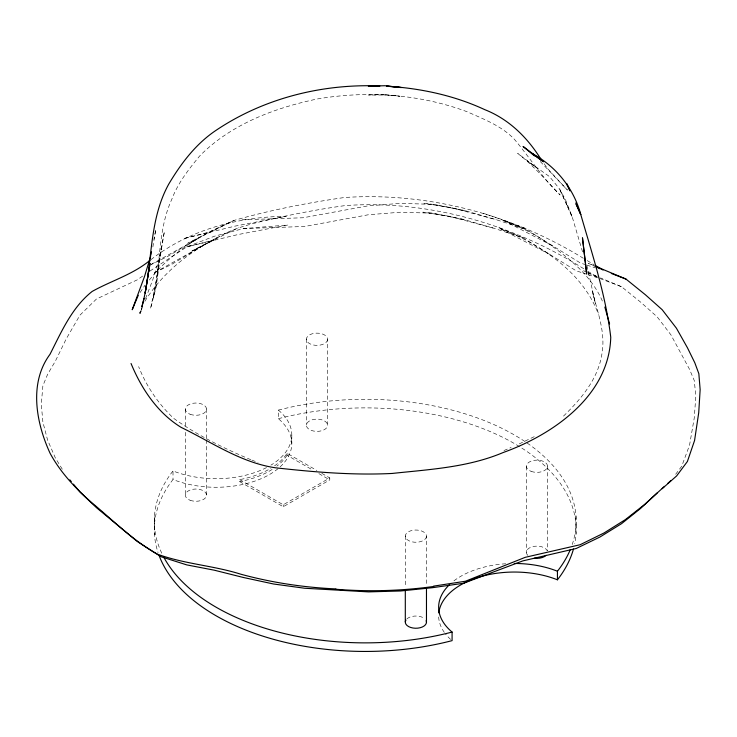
<?xml version="1.0" encoding="UTF-8"?>
<svg xmlns="http://www.w3.org/2000/svg" width="737" height="737" viewBox="0 0 737 737"><rect width="100%" height="100%" fill="white"/><g stroke="black" fill="none" stroke-linecap="round" stroke-linejoin="round"><path stroke-width="0.55" stroke-dasharray="3.69 2.76" d="M152.854 246.987L155.848 229.271L153.895 239.405M141.163 310.139L141.965 308.029M145.585 298.559L152.826 279.627L159.174 258.733L164.406 231.473L157.423 273.086L161.9 244.841L156.226 286.785L150.505 308.775L156.511 279.986L158.004 269.254L153.268 298.347C160.97 265.578 157.478 230.423 171.795 199.312C177.884 183.071 188.727 169.234 199.672 155.995C230.911 124.277 274.219 108.044 317.021 99.025C367.026 90.43 419.537 93.986 467.221 111.784C483.794 119.191 501.584 125.87 514.362 139.275C529.875 157.654 542.561 178.234 560.074 194.936L537.936 171.574L526.706 160.73L517.669 153.351L537.826 168.681L527.222 160.859L549.581 176.64L559.512 188.893L565.343 199.312L572.299 217.194L583.317 254.44M141.126 310.314L142.296 307.283M140.104 292.525L144.986 285.219M144.857 301.35C162.499 272.552 190.017 251.299 219.847 236.236C238.097 226.01 258.724 222.178 278.862 217.489C300.963 212.735 323.184 208.571 345.598 205.531C430.38 199.782 515.264 225.052 586.514 270.497M675.663 474.269L681.743 466.217L689.556 445.12L694.263 417.907L695.839 395.953L694.263 380.522L689.556 369.366L670.928 334.865L657.192 316.882L640.683 302.17L621.549 286.739L600.508 277.895M149.325 280.042C171.058 252.367 202.214 234.108 234.099 220.4C270.276 210.1 307.292 202.887 344.501 197.498C427.939 192.007 512.279 214.513 583.289 258.245M563.492 416.11C581.005 399.095 598.002 379.131 601.871 354.193C605.943 332.451 597.265 311.493 592.179 290.756L595.459 303.533L586.781 265.182M150.938 259.664C189.317 229.714 238.069 216.752 286.223 216.3L235.167 226.093L183.458 238.668L210.69 231.731L234.099 220.4L187.742 243.256L214.67 229.336M142.646 276.089L137.156 279.885L96.455 299.019L79.946 315.178L66.21 338.919L55.395 361.084L47.592 374.368L42.884 385.727L41.3 404.337L42.884 422.071L47.592 440.053L55.395 458.036L63.207 470.648M149.97 271.032L186.747 246.895L214.301 236.255L243.33 228.59L287.798 225.006L237.397 234.688L186.747 246.895L213.979 239.986L192.044 251.013L219.847 236.236M239.682 479.621L283.266 504.79L329.771 477.935L329.771 479.907L283.266 506.752L239.682 481.593L239.682 479.621A75.727 43.723 0 0 0 270.912 468.235M151.288 264.353L197.212 238.945L167.502 256.55L151.315 264.463M192.044 251.013L238.327 227.705M519.299 443.867L534.343 436.626M503.951 450.547L511.137 447.47M242.049 219.81L303.174 217.756L367.827 205.89L400.771 203.338L433.448 204.389L465.462 210.764L496.231 219.7L526.172 229.456L580.388 262.998L585.758 264.74M243.33 228.59L304.722 226.471L368.574 214.716L400.652 212.21L432.416 213.205L463.573 219.442L493.808 228.24L522.846 237.692L576.187 270.801L587.002 274.321M465.462 210.764L433.448 204.389L423.922 203.348L451.136 207.585L496.231 219.7M463.573 219.442L432.416 213.205L422.863 212.164L449.349 216.282L493.808 228.24M586.827 265.09L595.422 267.863M588.089 274.68L598.905 278.199M503.085 220.289L526.937 228.912M599.982 278.549L621.549 286.739M250.792 459.685C223.984 448.391 197.341 435.337 173.646 418.33C158.4 403.94 146.322 386.142 138.648 366.63M251.833 460.091L258.061 462.504M526.172 229.456L502.772 220.114L554.629 246.904M522.846 237.692L499.741 228.461L550.392 254.707M594.556 265.9L588.273 263.266L595.155 266.49M586.827 272.146L583.676 270.82L586.735 272.266M587.877 272.589L599.457 277.453M498.811 227.659C539.714 244.297 582.46 271.142 598.499 314.395M587.748 272.754L598.969 278.07M274.533 465.876A75.727 43.723 0 0 0 287.08 453.283L316.864 470.482M321.829 473.347L329.771 477.935M287.08 453.283L287.08 455.254L311.898 469.589M318.854 473.596L329.771 479.907M587.472 271.069L599.024 277.978M587.242 260.603L594.142 264.74M540.267 161.495L567.444 190.091L548.024 169.123L544.035 163.614M602.359 301.055C590.226 273.086 564.312 254.329 539.816 237.738A242.086 140.61 -0.1 0 0 482.717 213.159M575.975 516.057L575.975 524.624M576.002 525.638L576.002 534.205M547.536 466.005L547.536 550.861M526.365 466.484L526.365 552.483M426.474 536.379A10.594 6.117 0 0 1 410.242 541.317A10.594 6.117 0 0 1 410.951 530.732A10.594 6.117 0 0 1 426.474 536.379L426.474 585.685M405.304 535.9L405.304 587.5M327.578 339.49A10.594 6.117 0 0 1 311.346 344.428A10.594 6.117 0 0 1 312.055 333.843A10.594 6.117 0 0 1 327.578 339.49L327.578 425.489A10.594 6.117 0 0 1 311.346 430.426A10.594 6.117 0 0 1 312.055 419.841A10.594 6.117 0 0 1 327.578 425.489M306.408 339.02L306.408 425.019M291.806 435.06L291.806 443.637M283.266 504.79L283.266 506.752M572.188 544.579A210.929 121.78 0 0 0 496.259 425.654A210.929 121.78 0 0 0 278.365 410.113L278.365 418.69A75.727 43.723 0 0 1 269.622 474.462A75.727 43.723 0 0 1 173.011 479.511A210.929 121.78 0 0 0 158.068 552.593M206.517 408.915L206.517 438.727M206.517 439.869L206.517 494.914M185.346 409.385L185.346 427.736M185.346 432.324L185.346 495.384M266.554 467.571A75.727 43.723 0 0 1 173.011 470.934L173.011 479.511M154.448 516.536L154.448 525.112M154.475 526.117L154.475 534.693M278.365 418.69A210.929 121.78 0 0 1 489.69 431.348A210.929 121.78 0 0 1 574.74 543.749M161.772 553.229A210.929 121.78 0 0 1 173.011 470.934M278.365 410.113A75.727 43.723 0 0 1 270.912 465.13M450.657 639.403A75.727 43.723 0 0 1 445.645 634.133M444.31 632.355A75.727 43.723 0 0 1 438.672 616.887M453.946 580.839A75.727 43.723 0 0 1 506.383 563.722M287.08 455.254A75.727 43.723 0 0 1 276.826 466.153M272.137 469.441A75.727 43.723 0 0 1 239.682 481.593M527.922 555.449A10.594 6.117 0 0 1 532.869 546.605A10.594 6.117 0 0 1 547.241 550.788M406.861 618.942A10.594 6.117 0 0 1 424.53 618.601M202.85 245.633L171.804 264.316L153.471 273.28L202.85 245.633M384.318 94.566L368.574 95.036L385.976 94.999L399.924 96.234L384.318 94.566M567.324 205.789L559.512 188.893L572.299 217.194L567.324 205.789M531.119 471.348A10.594 6.117 0 0 0 547.527 466.613A10.594 6.117 0 0 0 532.206 460.782A10.594 6.117 0 0 0 531.119 471.348M190.1 414.258A10.594 6.117 0 0 0 206.507 409.514A10.594 6.117 0 0 0 191.187 403.683A10.594 6.117 0 0 0 190.1 414.258M190.1 500.257A10.594 6.117 0 0 0 206.507 495.513A10.594 6.117 0 0 0 191.187 489.681A10.594 6.117 0 0 0 190.1 500.257"/><path stroke-width="1.11" d="M149.961 263.533L148.736 271.336L150.044 263.588M145.161 292.939L149.215 267.955L145.198 293.05M150.855 255.186L151.509 251.805M144.047 298.503L141.799 307.126C153.084 266.49 147.778 222.049 168.736 184.13C180.805 163.835 195.351 144.47 215.057 131.002C263.026 98.399 322.051 83.567 379.748 85.971M150.643 256.31L144.507 276.522L132.218 309.733L138.27 295.261M140.758 311.189L139.956 313.289L140.73 311.318M657.192 492.924L640.683 508.364L621.549 523.675L599.982 536.997L576.187 548.503L522.846 560.885L463.573 583.262L432.416 587.702L400.652 590.973L368.574 591.885L304.722 588.255L273.574 583.999L243.33 577.476L214.301 570.198L186.747 564.892L160.961 556.702L137.156 541.4L96.455 507.664L79.946 491.984L73.442 484.172M664.461 486.365L644.783 504.338L625.446 519.557L603.981 532.998L580.139 544.726L525.269 557.31L465.443 581.235L433.614 586.127M667.694 483.444L670.928 480.533M662.139 488.714L676.621 475.936L687.4 461.491L694.576 440.477L698.722 412.711L700.15 389.652L698.842 373.687L694.816 362.788L687.455 347.79L676.428 328.214L662.158 309.687L645.391 294.763L625.98 279.074L595.607 266.343M149.998 260.308C132.9 274.551 111.305 280.723 92.125 291.456C71.793 307.605 61.466 331.761 49.996 354.313C28.623 383.093 36.159 422.937 50.07 453.246C60.581 472.675 75.856 488.815 92.411 503.224C113.618 520.801 133.056 540.672 157.35 554.132C184.397 564.063 213.398 565.519 240.806 574.206C271.852 582.645 303.755 587.453 335.879 588.909M379.684 86.165L368.343 86.174L384.917 85.722L401.352 87.556L386.492 86.165C420.256 88.237 453.955 95.331 484.734 109.638C509.101 119.228 527.821 137.865 541.373 159.938M611.332 273.455L625.98 279.074M597.127 267.411L600.075 268.793M596.113 265.919L603.023 270.046M534.5 155.922L523.086 146.47L543.39 161.79L531.838 153.333C555.873 166.221 573.681 188.147 580.784 214.578C592.456 255.002 605.832 295.399 610.752 337.279C609.094 395.732 553.201 434.563 503.15 452.536C467.958 467.424 429.653 469.432 392.176 473.449C353.235 475.411 314.165 472.095 275.463 467.792C240.925 462.652 211.888 442.292 181.099 427.359C157.478 412.849 141.44 388.712 131.039 363.498M69.831 479.833L71.277 481.574M569.544 189.75L566.679 183.67L569.968 190.883M576.085 204.278L580.784 214.578L575.744 202.979M604.856 307.062L609.582 323.976M570.245 549.71A210.929 121.78 0 0 1 557.439 571.23L557.439 579.807A75.727 43.723 0 0 0 481.473 576.389A75.727 43.723 0 0 0 438.819 612.852M449.607 584.542A75.727 43.723 0 0 0 452.085 632.06L452.085 640.637A210.929 121.78 0 0 1 159.164 555.68M426.474 587.979L426.474 622.378M405.304 589.793L405.304 621.899M433.697 586.459A329.006 240.308 0.8 0 1 335.832 589.241M573.478 548.991A210.929 121.78 0 0 1 557.439 579.807M452.085 632.06A210.929 121.78 0 0 1 163.798 557.227M514.223 563.473A75.727 43.723 0 0 1 557.439 571.23M546.135 555.293A10.594 6.117 0 0 1 534.353 558.176M426.161 620.637A10.594 6.117 0 0 1 415.382 628.246A10.594 6.117 0 0 1 405.921 620.075M585.058 259.829L582.46 237.793L586.643 273.667L585.058 259.829"/></g></svg>
